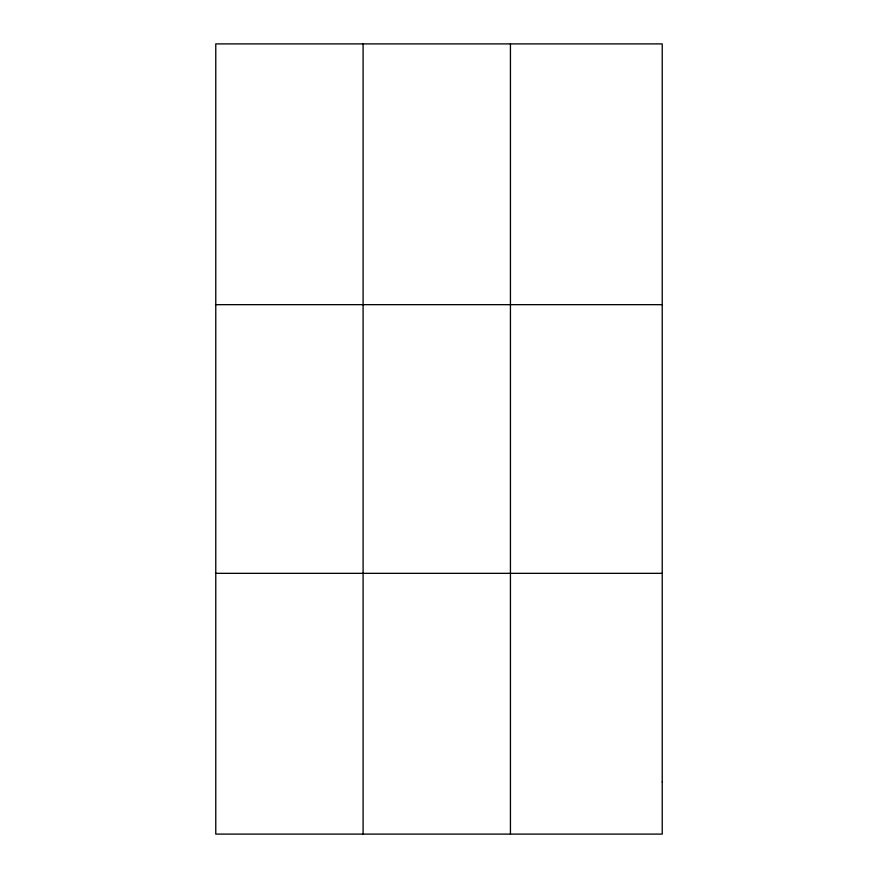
<?xml version="1.0" encoding="UTF-8"?>
<svg xmlns="http://www.w3.org/2000/svg" width="878" height="878" viewBox="0 0 878 878"><rect width="100%" height="100%" fill="white"/><g stroke="black" fill="none" stroke-linecap="round" stroke-linejoin="round"><path stroke-width="1.32" d="M363.097 834.1L363.097 43.9M510.436 834.1L510.436 43.9M215.768 304.666L662.231 304.666M215.768 573.334L662.231 573.334M662.231 781.947L662.231 834.1L215.768 834.1L215.768 43.9L662.231 43.9L662.231 781.947"/></g></svg>
